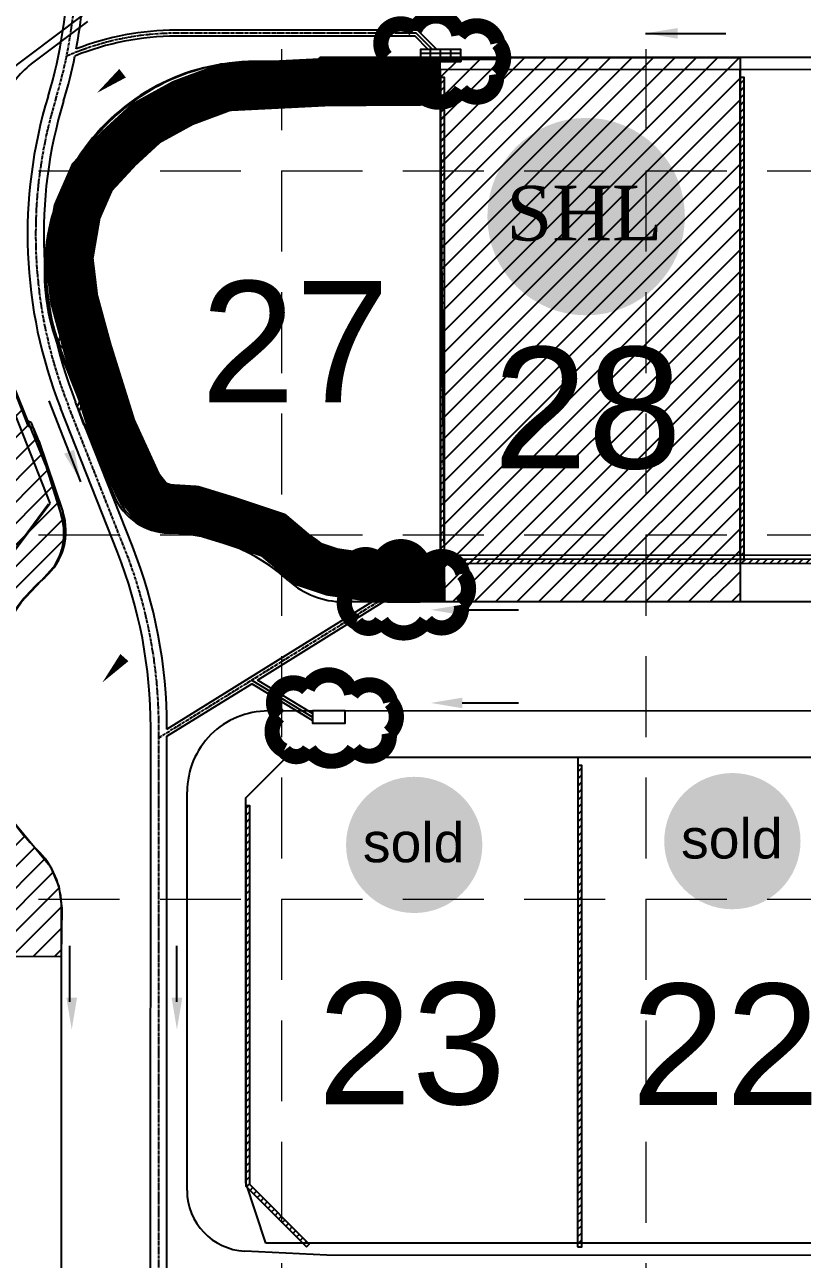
# Model space of a CAD drawing. Header units: inches. Extents: x 2468858 to 2474627, y 7110391 to 7114000.
# Drawn here: x 2471859.4 to 2472051.5, y 7112196.2 to 7112501.3 of the extents above; entities that cross this region are included whole.
import ezdxf
from ezdxf.enums import TextEntityAlignment as Align

# ---------------------------------------------------------------- set-up
doc = ezdxf.new("R2010")
doc.units = ezdxf.units.IN
doc.header["$MEASUREMENT"] = 0
for name, pattern in [('CENTER2', [1.125, 0.75, -0.125, 0.125, -0.125]), ('DASHED2', [0.625, 0.5, -0.125]), ('HIDDEN', [0.375, 0.25, -0.125])]:
    doc.linetypes.add(name, pattern=pattern)
for name, color, linetype in [('100-YR_FP', 150, 'DASHED2'), ('BASE', 7, 'Continuous'), ('EROSION BLANKET', 84, 'Continuous'), ('FLOW', 250, 'Continuous'), ('fut-apvmt', 157, 'Continuous'), ('fut-arow', 157, 'Continuous'), ('fut-inlets', 157, 'Continuous'), ('fut-lotno', 157, 'Continuous'), ('fut-lots', 157, 'Continuous'), ('fut-pvmt', 157, 'Continuous'), ('fut-srow', 157, 'Continuous'), ('fut-stm', 31, 'Continuous'), ('FUTURE', 250, 'Continuous'), ('GRID', 254, 'HIDDEN'), ('LEGEND', 7, 'Continuous'), ('PWall 2', 7, 'Continuous'), ('SODDED LOT', 2, 'Continuous')]:
    doc.layers.add(name, color=color, linetype=linetype)
doc.styles.add('DRHorton', font='dutcheb.ttf')
doc.styles.add('L60', font='simplex', dxfattribs={"width": 0.8, "height": 6})
doc.styles.add('ryland', font='ARIAL.TTF', dxfattribs={"height": 25})
doc.styles.get("Standard").update_dxf_attribs({"font": 'ARIAL.TTF'})
doc.dimstyles.new('Flow', dxfattribs={"dimscale": 100, "dimtxt": 0.18, "dimasz": 0.08, "dimexe": 0.18, "dimexo": 0.0625, "dimgap": 0.015, "dimtad": 1, "dimdec": 4, "dimzin": 0, "dimdsep": 46, "dimtxsty": 'L60', "dimcen": 0, "dimse1": 1, "dimse2": 1, "dimclrd": 7, "dimclrt": 7, "dimadec": 0, "dimazin": 0, "dimtfac": 1, "dimtdec": 4, "dimtofl": 0, "dimtmove": 0, "dimatfit": 3, "dimfxl": 0, "dimtolj": 1, "dimtzin": 0, "dimarcsym": 0})
pattern_1 = [(45, (0, 0), (-2.651650429449553, 2.651650429449553), [])]
pattern_2 = [(45, (0, 0), (-0.8838834764831843, 0.8838834764831844), [])]

# ---------------------------------------------------------------- blocks, each defined once
blk = doc.blocks.new('1DB')
at = {"layer": 'FLOW'}
for p, q in [((6.25, 13), (20.06979559176943, 12.99999999999773)), ((6.25, -13.5), (20.06979559176943, -13.50000000000227))]:
    blk.add_line(p, q, dxfattribs=at)
for points in [[(7.28125, 11.68229166666606), (7.28125, 14.31770833333394), (-0.625, 13)], [(7.28125, -14.31770833333394), (7.28125, -11.68229166666606), (-0.625, -13)]]:
    blk.add_solid(points, dxfattribs=at)
blk = doc.blocks.new('1D')
at = {"layer": 'FLOW'}
for p, q in [((7.374988476562976, 11.5), (21.23339298212704, 11.49999999999864)), ((7.374988476562976, -11.5), (21.23339298212704, -11.50000000000227))]:
    blk.add_line(p, q, dxfattribs=at)
for points in [[(7.374988476562976, 10.20000187255755), (7.374988476562976, 12.79999812744245), (-0.4250002880862667, 11.5)], [(7.374988476562976, -12.79999812744245), (7.374988476562976, -10.20000187255755), (-0.4250002880862667, -11.5)]]:
    blk.add_solid(points, dxfattribs=at)
blk = doc.blocks.new('Sold')
h = blk.add_hatch(color=7)
h.paths.add_polyline_path([(38.78496247210744, 18.77409050585028, 1), (0.5207856342430404, 18.77409050585028, 1)])
h.paths.add_polyline_path([(2.416219880599712, 10.89449421479345), (36.58703529336928, 10.89449421479345), (36.58703529336928, 27.85845966292506), (2.416219880599712, 27.85845966292506)], flags=24)
at = {"layer": 'BASE', "color": 7, "style": 'ryland'}
blk.add_text('sold', height=11.12714691139804, dxfattribs=at).set_placement((19.50162758698563, 13.90398517682713), align=Align.CENTER)

msp = doc.modelspace()

# ---------------------------------------------------------------- hatches: boundary and pattern name
h = msp.add_hatch(color=162)
h.paths.add_polyline_path([(2472022.529724302, 7112453.882895695, 1), (2471973.742898837, 7112453.882895695, 1)])
h.paths.add_polyline_path([(2471976.159577501, 7112443.836410425), (2472019.727367149, 7112443.836410425), (2472019.727367149, 7112465.46546637), (2471976.159577501, 7112465.46546637)], flags=24)
at = {"layer": 'fut-inlets'}
h = msp.add_hatch(dxfattribs=at)
h.set_pattern_fill('ANSI31', color=5, style=0)
h.set_pattern_definition([(45, (0, 0), (-0.08838834764831843, 0.08838834764831845), [])])
h.paths.add_polyline_path([(2471977.186618537, 7112493.185247748), (2471977.186491175, 7112492.685247765), (2471967.1864915, 7112492.687794993), (2471967.186364138, 7112492.187795009), (2471957.186364463, 7112492.190342235), (2471957.186491824, 7112492.69034222), (2471947.186492148, 7112492.692889446), (2471947.18661951, 7112493.19288943)])
at = {"layer": 'PWall 2'}
h = msp.add_hatch(dxfattribs=at)
h.set_pattern_fill('ANSI31', color=4, scale=10, style=0)
h.set_pattern_definition([(45, (-181.8838581307791, 170.0463354578242), (-0.8838834764831843, 0.8838834764831844), [])])
h.paths.add_polyline_path([(2471962.155049132, 7112369.250791869), (2471963.155049099, 7112369.250537147), (2471963.185361098, 7112488.250533286), (2471962.185361131, 7112488.250788008)])
h = msp.add_hatch(dxfattribs=at)
h.set_pattern_fill('ANSI31', color=4, scale=10, style=0)
h.set_pattern_definition([(45, (-107.88386053266, 170.0274859778583), (-0.8838834764831843, 0.8838834764831844), [])])
h.paths.add_polyline_path([(2472036.15504673, 7112369.231942389), (2472037.155046697, 7112369.231687667), (2472037.185358697, 7112488.231683806), (2472036.185358729, 7112488.231938528)])
h = msp.add_hatch(dxfattribs=at)
h.set_pattern_fill('ANSI31', color=4, scale=10, style=0)
h.set_pattern_definition(pattern_2)
edge = h.paths.add_edge_path()
edge.add_arc((2471899.071774439, 7112328.26685929), 54.99999999608911, 46.6436472302191, 88.43507583966664)
edge.add_line((2471900.573807022, 7112383.246345444), (2471883.829952362, 7112386.259108181))
edge.add_line((2471883.829952362, 7112386.259108181), (2471870.95295407, 7112418.925640551))
edge.add_arc((2471917.46931084, 7112437.262176549), 49.99999999543735, 161.4774177982829, 201.5141330460887, ccw=False)
edge.add_line((2471870.059384791, 7112453.146096454), (2471871.007583312, 7112452.828418056))
edge.add_arc((2471917.469310848, 7112437.262176549), 49.00000000300123, 161.4774178017646, 201.5141330427443)
edge.add_line((2471871.883281205, 7112419.292371271), (2471884.555800657, 7112387.144563421))
edge.add_line((2471884.555800657, 7112387.144563421), (2471900.676925338, 7112384.243850011))
edge.add_arc((2471899.071774435, 7112328.26685928), 56.00000000686333, 47.05174488470749, 88.35748267366421, ccw=False)
edge.add_line((2471937.226679081, 7112369.257141692), (2471936.831134301, 7112368.257242414))
h = msp.add_hatch(dxfattribs=at)
h.set_pattern_fill('ANSI31', color=4, scale=10, style=0)
h.set_pattern_definition(pattern_2)
h.paths.add_polyline_path([(2472633.822310874, 7112368.079702943), (2472633.427275538, 7112369.079803598), (2471937.226679081, 7112369.257141692), (2471936.831134301, 7112368.257242414)])
h = msp.add_hatch(dxfattribs=at)
h.set_pattern_fill('ANSI31', color=4, scale=10, style=0)
h.set_pattern_definition([(45, (-147.9999951990321, 0.03769895900040865), (-0.8838834764831843, 0.8838834764831844), [])])
h.paths.add_polyline_path([(2471996.038912063, 7112199.24215537), (2471997.038912031, 7112199.241900648), (2471997.06922403, 7112318.241896787), (2471996.069224063, 7112318.242151509)])
h = msp.add_hatch(dxfattribs=at)
h.set_pattern_fill('ANSI31', color=4, scale=10, style=0)
h.set_pattern_definition(pattern_2)
h.paths.add_polyline_path([(2471929.038914235, 7112199.25922179), (2471929.74620111, 7112199.966148432), (2471915.042841039, 7112214.677000971), (2471915.066679464, 7112308.262784371), (2471914.066679497, 7112308.263039093), (2471914.042735563, 7112214.263042144)])
at = {"layer": 'SODDED LOT'}
h = msp.add_hatch(dxfattribs=at)
h.set_pattern_fill('ANSI31', color=256, scale=30, style=0)
h.set_pattern_definition(pattern_1)
h.paths.add_polyline_path([(2473645.389732527, 7113690.662114829), (2473644.980261281, 7113704.579298063), (2473380.054956657, 7113706.216613738), (2473375.550821241, 7113692.299430504), (2473381.692825544, 7113694.755404015), (2473634.334105463, 7113693.936746178)])
h.paths.add_polyline_path([(2473661.809035309, 7113026.940515365), (2473687.470569496, 7113025.60790142), (2473728.462364588, 7113019.277967558), (2473771.120504986, 7113012.614889023), (2473800.781245369, 7113000.621337084), (2473816.111506274, 7112991.959328819), (2473817.619227148, 7112992.300124087), (2473826.575664139, 7112958.986996626), (2473778.330737143, 7112869.434752566), (2473754.227276703, 7112818.273463425), (2473704.86338264, 7112707.307095521), (2473675.949419809, 7112628.519839324), (2473649.367239338, 7112551.597371821), (2473609.353558484, 7112401.128993845), (2473621.993643042, 7112397.241045596), (2473660.238003101, 7112541.41898547), (2473686.990365984, 7112623.568564006), (2473721.047678514, 7112713.975947259), (2473756.535975297, 7112795.800357839), (2473776.214982778, 7112842.137003127), (2473803.694870643, 7112892.799998729), (2473821.263967139, 7112931.75420674), (2473838.193511305, 7112953.920266058), (2473843.824646424, 7112970.357589094), (2473841.572192376, 7112984.993566972), (2473834.364358742, 7112995.80167317), (2473821.750641833, 7113003.45741653), (2473803.505805903, 7113011.563496179), (2473780.756061879, 7113020.119912117), (2473754.177165291, 7113027.775655476), (2473717.912745276, 7113032.729363472), (2473683.74981727, 7113037.761860267), (2473675.215761692, 7113037.54026622), (2473668.455002985, 7113034.659614121), (2473663.024249125, 7113029.009084909)])
h.paths.add_polyline_path([(2473971.464658855, 7113199.839788438), (2473953.302563901, 7113211.943771617), (2473941.194500598, 7113192.085680273), (2473861.097211496, 7113065.572481684), (2473810.525347476, 7113087.499865325), (2473761.172093838, 7113101.509023178), (2473720.95832148, 7113106.990869088), (2473697.201214122, 7113110.438458554), (2473674.116111585, 7113113.73521317), (2473679.512626134, 7113105.343470139), (2473686.707984233, 7113099.948777562), (2473703.497142397, 7113097.551135438), (2473742.471973274, 7113092.15644286), (2473787.442933217, 7113083.165282688), (2473826.417764094, 7113069.978255408), (2473851.001878775, 7113058.589461925), (2473862.394522389, 7113053.194769348), (2473874.386780521, 7113053.494473512), (2473885.779424136, 7113058.289757762), (2473895.972838718, 7113069.678551245), (2473937.945742176, 7113137.711634419), (2473969.870961414, 7113198.612899031)])
h.paths.add_polyline_path([(2474189.416848989, 7113705.551672944), (2474212.712554675, 7113695.293942509), (2474173.054402458, 7113585.508445853), (2474125.455321901, 7113471.585122614), (2474078.43520281, 7113374.029138847), (2473995.236334419, 7113231.37643518), (2473980.717756049, 7113211.838787461), (2473961.731921558, 7113224.119598124), (2474019.247830035, 7113316.225651658), (2474060.011540129, 7113393.259801997), (2474123.11153083, 7113524.999362424), (2474155.499133685, 7113608.173918095)])
h.paths.add_polyline_path([(2472149.873040067, 7113580.614364911), (2472139.148570076, 7113587.251089433), (2472148.340979824, 7113599.503492412), (2472129.956160329, 7113617.371573845), (2472301.037052448, 7113620.945195421), (2472421.049006891, 7113670.46532596), (2472435.85899769, 7113657.702404355), (2472418.495562422, 7113656.681375915), (2472386.322136353, 7113644.428972937), (2472349.55251346, 7113630.645014077), (2472301.037052448, 7113613.797961084), (2472253.542959565, 7113608.182273815), (2472206.048850584, 7113607.671755188), (2472182.046466134, 7113606.650726748), (2472168.768551675, 7113602.566586546), (2472156.001313231, 7113590.314183568)])
h.paths.add_polyline_path([(2472770.944190936, 7113693.310005479), (2472783.830598921, 7113696.401701207), (2473029.187968581, 7113695.371135965), (2473046.198032273, 7113689.703022722), (2473045.682575309, 7113705.676788392), (2472771.459647899, 7113707.222640663)])
h.paths.add_polyline_path([(2472613.25566626, 7113048.108286493), (2472742.648741046, 7113047.886798215), (2472742.87030657, 7112984.098059427), (2472740.21153638, 7112975.017022381), (2472732.235258004, 7112966.821947263), (2472722.708037058, 7112964.607055664), (2472628.32199311, 7112964.828543942), (2472620.345698637, 7112967.707900377), (2472615.692870926, 7112974.131069267), (2472614.141928356, 7112982.326153199), (2472613.25566626, 7112995.17249098)])
h.paths.add_polyline_path([(2471336.502572813, 7111475.409809669), (2471335.525215156, 7111275.421962208), (2470491.65566758, 7111254.319009608), (2470479.591502068, 7111328.940815985), (2470466.019325927, 7111461.601797266), (2470553.434748502, 7111470.895737706), (2470638.396353825, 7111473.121047513)])
h.paths.add_polyline_path([(2473446.669957869, 7112356.475347456), (2473471.901222884, 7112308.470748853), (2473532.944617408, 7112257.211597308), (2473501.202056119, 7112186.425154553), (2473329.466624929, 7112103.434151486), (2473116.221671941, 7112035.902252859), (2473103.199095489, 7112106.688704428), (2473072.634820429, 7112126.647161367), (2472815.113577552, 7111934.940749092), (2472802.328841163, 7111780.662735707), (2472622.312020224, 7111675.221525958), (2472617.639440922, 7111803.674150622), (2472501.02186258, 7111721.103260465), (2472320.823848562, 7111594.383918859), (2472182.918964897, 7111519.021362038), (2472068.917578947, 7111484.097246471), (2471932.851412254, 7111463.87801703), (2471923.657763002, 7111337.048341138), (2471693.816274129, 7111327.857780699), (2471696.080720789, 7111477.568776118), (2471836.918788149, 7111477.568776118), (2471858.778358393, 7111468.515732496), (2471876.578292554, 7111467.891380405), (2471898.125588052, 7111477.880952163), (2471906.24486022, 7111490.367923471), (2471909.367655969, 7111504.103581333), (2471908.118540889, 7111517.839248009), (2471903.746613962, 7111528.765339089), (2471899.686993976, 7111538.754910847), (2471899.784287061, 7111997.707666175), (2471902.817580898, 7112006.804471558), (2471908.608402881, 7112013.144673789), (2471915.226505843, 7112016.452595808), (2471926.256650618, 7112016.452595808), (2472502.649622258, 7112016.183062139), (2472510.043268945, 7112014.973606925), (2472516.227046173, 7112010.270138641), (2472519.856654546, 7112006.238600693), (2472597.233053336, 7111900.261805157), (2472601.632957659, 7111894.002533538), (2472601.971406885, 7111890.788304878), (2472601.971406885, 7111885.882386665), (2472602.140639546, 7111880.638123489), (2472603.494452546, 7111873.533002687), (2472605.525163997, 7111864.059502408), (2472610.940432095, 7111855.262674425), (2472618.724860869, 7111847.650040586), (2472625.66315853, 7111842.744122374), (2472634.124501853, 7111839.529902527), (2472648.17031374, 7111837.161523051), (2472661.031561385, 7111839.360725639), (2472670.846717708, 7111843.928307705), (2472681.248111553, 7111852.179554768), (2472689.31751377, 7111863.682023061), (2472693.243782347, 7111876.126810323), (2472698.537852622, 7111882.815669956), (2472979.470702941, 7112088.657853922), (2473047.701133173, 7112135.28063855), (2473102.112741889, 7112161.182180669), (2473168.61581742, 7112185.356962128), (2473235.478462052, 7112199.354265083), (2473286.974207946, 7112219.373627111), (2473338.946776884, 7112250.355984651), (2473378.045397276, 7112286.581494795), (2473406.654136052, 7112322.330358708), (2473434.970834597, 7112369.644376445)])
h.paths.add_polyline_path([(2469394.724905486, 7112321.676320895), (2469408.624455795, 7112317.353478573), (2469404.609023354, 7112306.546368362), (2469398.27700456, 7112300.525261207), (2469390.555033954, 7112297.128740351), (2469383.91413698, 7112297.746287995), (2469371.404554579, 7112301.14280885), (2469261.633598829, 7112337.75058437), (2469252.632829416, 7112344.02173733), (2469246.905061208, 7112352.883145862), (2469243.904799371, 7112361.062910974), (2469244.313932571, 7112369.379003008), (2469247.041438941, 7112379.876369851), (2469254.132952285, 7112392.282348847), (2469258.633353089, 7112404.824654765), (2469259.860720493, 7112413.958725954), (2469268.320051632, 7112441.055400455), (2469285.096009874, 7112497.600902268), (2469297.506818222, 7112549.941326289), (2469306.039247956, 7112604.220294979), (2469344.047345504, 7112603.832582519), (2469331.636537156, 7112539.473248536), (2469306.039247956, 7112437.894047284), (2469285.483846126, 7112378.574895947), (2469297.11898197, 7112353.373947457)])
h.paths.add_polyline_path([(2469215.249860867, 7111699.106633643), (2469133.159785945, 7111698.798917507), (2469133.122198361, 7111837.419818805), (2469136.778737795, 7111854.071763973), (2469131.497062569, 7111869.09912977), (2469132.541562757, 7111935.145816794), (2469148.787656804, 7112051.428643761), (2469175.431265205, 7112146.923470601), (2469214.079204837, 7112259.785767239), (2469218.218491184, 7112266.725430682), (2469223.725257278, 7112271.91577831), (2469228.760029568, 7112275.218729204), (2469234.8961422, 7112277.106125937), (2469242.605637269, 7112277.420690591), (2469249.213759802, 7112276.005145244), (2469256.451228871, 7112274.117739696), (2469362.495975355, 7112239.200851651), (2469368.946761254, 7112235.111484717), (2469372.093493935, 7112231.493969169), (2469374.61088008, 7112225.045354115), (2469375.554899885, 7112217.023898166), (2469372.565503838, 7112206.800489645), (2469260.699317991, 7112244.705763931), (2469237.570864979, 7112231.808533822), (2469223.882593913, 7112159.458214063), (2469213.797885519, 7112077.451070585), (2469211.78526762, 7111997.375764284), (2469212.590317999, 7111919.312397252)])
edge = h.paths.add_edge_path()
edge.add_line((2469946.693352725, 7111538.54450183), (2469944.938068919, 7111523.504258705))
edge.add_line((2469944.938068919, 7111523.504258705), (2469929.501468153, 7111368.536078713))
edge.add_line((2469929.501468153, 7111368.536078713), (2469627.824585896, 7111363.407253159))
edge.add_line((2469627.824585896, 7111363.407253159), (2469640.137924086, 7111528.555502986))
edge.add_line((2469640.137924086, 7111528.555502986), (2469611.098240044, 7111528.957837955))
edge.add_line((2469611.098240044, 7111528.957837955), (2469563.639690367, 7111542.057650204))
edge.add_line((2469563.639690367, 7111542.057650204), (2469395.722320586, 7111608.84997947))
edge.add_line((2469395.722320586, 7111608.84997947), (2469312.312575388, 7111524.841385443))
edge.add_line((2469312.312575388, 7111524.841385443), (2469259.937199554, 7111580.219713042))
edge.add_line((2469259.937199554, 7111580.219713042), (2469329.015193574, 7111646.449177034))
edge.add_line((2469329.015193574, 7111646.449177034), (2469327.644462137, 7111656.688979689))
edge.add_line((2469327.644462137, 7111656.688979689), (2469327.34236099, 7111668.014065214))
edge.add_line((2469327.34236099, 7111668.014065214), (2469328.701824201, 7111676.31913087))
edge.add_line((2469328.701824201, 7111676.31913087), (2469331.571809244, 7111684.926192343))
edge.add_line((2469331.571809244, 7111684.926192343), (2469335.650214973, 7111692.023248289))
edge.add_line((2469335.650214973, 7111692.023248289), (2469336.858635659, 7111699.724304683))
edge.add_line((2469336.858635659, 7111699.724304683), (2469350.604390777, 7111699.875306998))
edge.add_line((2469350.604390777, 7111699.875306998), (2469349.093868944, 7111695.194270473))
edge.add_line((2469349.093868944, 7111695.194270473), (2469344.260202298, 7111688.248216842))
edge.add_line((2469344.260202298, 7111688.248216842), (2469339.879679325, 7111679.792157685))
edge.add_arc((2469382.622613292, 7111662.984783349), 45.92870819232868, 158.5342579015488, 290.6103541808063)
edge.add_arc((2469402.887360178, 7111601.899039513), 18.5547117138763, 61.36080111762749, 102.75749779923768, ccw=False)
edge.add_line((2469411.780492812, 7111618.183680091), (2469554.002781286, 7111560.868790985))
edge.add_line((2469554.002781286, 7111560.868790985), (2469580.433838745, 7111552.504944425))
edge.add_line((2469580.433838745, 7111552.504944425), (2469597.927792269, 7111547.752760883))
edge.add_line((2469597.927792269, 7111547.752760883), (2469618.844453434, 7111543.76092142))
edge.add_line((2469618.844453434, 7111543.76092142), (2469652.775771097, 7111539.882862535))
edge.add_line((2469652.775771097, 7111539.882862535), (2469702.998577661, 7111539.882862535))
edge.add_line((2469702.998577661, 7111539.882862535), (2469903.741159914, 7111540.586038681))
edge.add_line((2469903.741159914, 7111540.586038681), (2469929.647166319, 7111539.769460959))
edge.add_line((2469929.647166319, 7111539.769460959), (2469946.693352725, 7111538.54450183))
at = {"layer": 'SODDED LOT', "linetype": 'Continuous', "ltscale": 300}
h = msp.add_hatch(dxfattribs=at)
h.set_pattern_fill('ANSI31', color=256, scale=30, style=0)
h.set_pattern_definition(pattern_1)
h.paths.add_polyline_path([(2473499.250884448, 7113199.920769706), (2473457.182810623, 7113199.920769706), (2473369.804848279, 7113199.895742773), (2473369.80642898, 7113163.472679074), (2473369.638394347, 7113150.651434059), (2473369.190281332, 7113137.494265215), (2473383.305531386, 7113137.214328689), (2473498.586990355, 7113130.68038028), (2473498.819508258, 7113138.969907672), (2473499.245785915, 7113153.186059828), (2473499.298351946, 7113199.868729575)])
h.paths.add_polyline_path([(2472496.752873851, 7112937.5881522), (2472496.342294716, 7112808.985320765), (2472417.216827295, 7112809.159385161), (2472416.220738202, 7112808.080767415), (2472368.18536607, 7112808.10205848), (2472368.129514662, 7112937.636625509)])
h.paths.add_polyline_path([(2473204.750021788, 7112780.682216627), (2473205.328728537, 7112780.103765662), (2473207.478217388, 7112775.80668928), (2473208.056924137, 7112771.261710172), (2473206.899510639, 7112766.303554218), (2473199.012203961, 7112743.845257646), (2473182.985871841, 7112698.170570697), (2473174.992704738, 7112675.135200867), (2473173.617061628, 7112671.560144345), (2473171.085895661, 7112666.005044037), (2473167.729340729, 7112662.099971764), (2473163.712487022, 7112659.734930732), (2473158.925274413, 7112657.479894949), (2473154.908420706, 7112656.874878753), (2473147.204847182, 7112658.029904296), (2473130.036908567, 7112661.60496927), (2473111.968745679, 7112664.297101595), (2473092.755489457, 7112665.919144431), (2473081.142704811, 7112666.294793555), (2473081.142704811, 7112680.419281712), (2473081.207978433, 7112794.916642416), (2473152.46662629, 7112795.049485483), (2473194.525215914, 7112785.045887812), (2473200.839865346, 7112783.274934296), (2473204.746767405, 7112780.822852612)])
h.paths.add_polyline_path([(2472761.261638986, 7112788.675131323), (2472761.267016466, 7112666.570554698), (2472633.089011817, 7112666.557732726), (2472633.189572245, 7112788.465795938), (2472761.260523198, 7112788.695129204)])
edge = h.paths.add_edge_path()
edge.add_line((2472938.466409251, 7112551.460824391), (2472913.506672344, 7112547.829062128))
edge.add_line((2472913.506672344, 7112547.829062128), (2472806.366268931, 7112532.294038731))
edge.add_line((2472806.366268931, 7112532.294038731), (2472804.621470331, 7112545.521715743))
edge.add_line((2472804.621470331, 7112545.521715743), (2472803.872543864, 7112551.131518625))
edge.add_line((2472803.872543864, 7112551.131518625), (2472802.050104988, 7112577.566249307))
edge.add_line((2472802.050104988, 7112577.566249307), (2472801.032939892, 7112578.540609293))
edge.add_line((2472801.032939892, 7112578.540609293), (2472800.547819895, 7112598.669854256))
edge.add_line((2472800.547819895, 7112598.669854256), (2472801.025206859, 7112617.280037863))
edge.add_line((2472801.025206859, 7112617.280037863), (2472801.598086713, 7112625.010419092))
edge.add_arc((2472817.342486338, 7112623.843639719), 15.78757402729651, 87.19165958542669, 175.7616958682836, ccw=False)
edge.add_line((2472818.116001104, 7112639.61225312), (2472859.17210135, 7112639.325943643))
edge.add_line((2472859.17210135, 7112639.325943643), (2472915.187065159, 7112639.45430705))
edge.add_arc((2472915.232669104, 7112619.553749297), 19.90061000543274, 0.49829362806252675, 90.13129828110442, ccw=False)
edge.add_line((2472935.132526519, 7112619.726820023), (2472935.128326815, 7112607.80241151))
edge.add_line((2472935.128326815, 7112607.80241151), (2472935.199210372, 7112599.582707657))
edge.add_line((2472935.199210372, 7112599.582707657), (2472935.233381392, 7112592.458416054))
edge.add_line((2472935.233381392, 7112592.458416054), (2472935.35604063, 7112589.791691012))
edge.add_line((2472935.35604063, 7112589.791691012), (2472935.708877714, 7112578.971155388))
edge.add_line((2472935.708877714, 7112578.971155388), (2472935.920412597, 7112574.701202083))
edge.add_line((2472935.920412597, 7112574.701202083), (2472937.065707393, 7112562.271994988))
edge.add_line((2472937.065707393, 7112562.271994988), (2472938.483719468, 7112551.418817008))
edge.add_line((2472938.483719468, 7112551.418817008), (2472938.466409251, 7112551.460824391))
edge = h.paths.add_edge_path()
edge.add_line((2471965.290372266, 7112666.771801337), (2471945.841793173, 7112666.771801337))
edge.add_line((2471945.841793173, 7112666.771801337), (2471905.019357613, 7112666.694362374))
edge.add_line((2471905.019357613, 7112666.694362374), (2471897.751050041, 7112666.758649729))
edge.add_arc((2471897.931389513, 7112687.147772066), 20.38991986258097, 177.7513421682232, 269.4932385508123, ccw=False)
edge.add_line((2471877.557170793, 7112687.947799292), (2471877.663945544, 7112711.496715721))
edge.add_line((2471877.663945544, 7112711.496715721), (2471877.727421505, 7112779.916811677))
edge.add_arc((2471893.317249539, 7112779.765574075), 15.5905615974897, 97.98937836270551, 179.4441885804615, ccw=False)
edge.add_line((2471891.150324863, 7112795.204811375), (2471965.406631217, 7112795.30773369))
edge.add_line((2471965.406631217, 7112795.30773369), (2471965.148512169, 7112781.891699628))
edge.add_line((2471965.148512169, 7112781.891699628), (2471965.336878946, 7112666.734324328))
edge.add_line((2471965.336878946, 7112666.734324328), (2471965.290372266, 7112666.771801337))
h.paths.add_polyline_path([(2471738.973153136, 7112489.180897773), (2471738.907910509, 7112362.111335826), (2471849.679306307, 7112338.95049324), (2471850.881010405, 7112344.249737312), (2471852.259427489, 7112347.676584686), (2471854.344727514, 7112352.375249961), (2471858.621342957, 7112358.663687613), (2471863.528161883, 7112363.849038429), (2471867.323919021, 7112368.057400626), (2471869.112713777, 7112372.113124729), (2471869.602529385, 7112376.403938038), (2471868.901054919, 7112381.049075596), (2471865.349903391, 7112390.821387546), (2471846.062571218, 7112438.24578766), (2471845.043763434, 7112441.106836997), (2471843.830916949, 7112445.422668788), (2471843.73388985, 7112450.708347096), (2471844.672670811, 7112455.185252268), (2471852.535523128, 7112477.256751278), (2471854.390381855, 7112482.342095784), (2471857.040177824, 7112487.586366815), (2471854.766573011, 7112488.989278179), (2471738.9944306, 7112489.187270725)])
h.paths.add_polyline_path([(2472036.20761987, 7112493.126650435), (2472036.177942998, 7112488.528566218), (2472036.170024, 7112358.635685508), (2471963.208280133, 7112358.716251781), (2471962.064968961, 7112493.205069852), (2472036.254374503, 7112493.204182372)])
h.paths.add_polyline_path([(2472258.222467441, 7112493.119559048), (2472258.222467441, 7112487.976705843), (2472259.242871422, 7112358.603854561), (2472333.101972606, 7112358.583949654), (2472332.220096853, 7112493.109898195), (2472258.222405453, 7112493.119068821)])
h.paths.add_polyline_path([(2472440.06873145, 7112320.105355661), (2472440.007951977, 7112331.649449443), (2472366.161248442, 7112331.563871021), (2472366.004418185, 7112197.033578056), (2472440.078882025, 7112197.064775088), (2472440.043254282, 7112203.012192238), (2472440.113053045, 7112320.02093519)])
h.paths.add_polyline_path([(2472303.287812336, 7113176.063170855), (2472269.95566425, 7113176.063170855), (2472173.809464796, 7113176.043333566), (2472173.842427044, 7113112.039582842), (2472193.898769876, 7113112.039582842), (2472303.222740177, 7113112.102247377), (2472303.272873169, 7113175.98742233)])
h.paths.add_polyline_path([(2472005.287852777, 7113112.169247885), (2471995.422981642, 7113112.169247885), (2471872.78353361, 7113112.166931986), (2471872.841136185, 7113048.017009092), (2471896.4889384, 7113048.196533603), (2472005.209918058, 7113048.148043389), (2472005.347315, 7113112.227770847)])
edge = h.paths.add_edge_path()
edge.add_line((2472807.607475037, 7112126.621030497), (2472816.958866554, 7112133.329068659))
edge.add_line((2472816.958866554, 7112133.329068659), (2472856.163315963, 7112079.662134737))
edge.add_line((2472856.163315963, 7112079.662134737), (2472864.149757341, 7112068.758716941))
edge.add_arc((2472848.686809846, 7112055.909191599), 20.10505027937197, -53.27134564890298, 39.72617804194982, ccw=False)
edge.add_line((2472860.710153659, 7112039.795462972), (2472849.328910602, 7112031.379626055))
edge.add_line((2472849.328910602, 7112031.379626055), (2472763.808921896, 7111968.934907094))
edge.add_line((2472763.808921896, 7111968.934907094), (2472748.845223249, 7111988.432486106))
edge.add_line((2472748.845223249, 7111988.432486106), (2472705.952612796, 7112047.15078673))
edge.add_line((2472705.952612796, 7112047.15078673), (2472698.750772119, 7112048.295441437))
edge.add_line((2472698.750772119, 7112048.295441437), (2472694.755412836, 7112049.389230864))
edge.add_line((2472694.755412836, 7112049.389230864), (2472696.765815564, 7112052.543402144))
edge.add_line((2472696.765815564, 7112052.543402144), (2472698.114571274, 7112057.325532793))
edge.add_line((2472698.114571274, 7112057.325532793), (2472698.459923279, 7112059.120363746))
edge.add_line((2472698.459923279, 7112059.120363746), (2472698.535285486, 7112063.112949991))
edge.add_line((2472698.535285486, 7112063.112949991), (2472698.535285486, 7112064.594475173))
edge.add_line((2472698.535285486, 7112064.594475173), (2472697.765453484, 7112067.830125562))
edge.add_line((2472697.765453484, 7112067.830125562), (2472701.836996319, 7112067.967820186))
edge.add_line((2472701.836996319, 7112067.967820186), (2472722.980256518, 7112064.725593993))
edge.add_line((2472722.980256518, 7112064.725593993), (2472807.654245168, 7112126.587618991))
edge.add_line((2472807.654245168, 7112126.587618991), (2472807.607475037, 7112126.621030497))
h = msp.add_hatch(dxfattribs=at)
h.set_pattern_fill('ANSI31', color=256, scale=30, style=0)
h.set_pattern_definition(pattern_1)
h.paths.add_polyline_path([(2471849.568898053, 7112338.949276591), (2471848.587246981, 7112331.4189835), (2471849.284726514, 7112321.877553879), (2471851.975667112, 7112312.853674944), (2471856.422205644, 7112304.605026167), (2471865.741569738, 7112293.383170459), (2471867.869933518, 7112288.347341372), (2471868.27202604, 7112285.219104494), (2471868.589883627, 7112283.003030842), (2471868.470892616, 7112270.989215413), (2471738.914212972, 7112270.877547605), (2471738.933830142, 7112360.86494113), (2471849.595450585, 7112338.964990715)])

# ---------------------------------------------------------------- linework, layer by layer
at = {"layer": '100-YR_FP'}
msp.add_spline([(2471066.293918265, 7111427.945977896), (2471094.248971129, 7111429.27318628), (2471123.565412043, 7111433.414471773), (2471151.388005197, 7111439.941236279), (2471180.104016904, 7111446.118279297), (2471208.058098215, 7111450.267601039), (2471235.459121235, 7111452.906256704), (2471261.876914017, 7111454.349933939), (2471292.834783148, 7111454.265834826), (2471306.753101911, 7111453.060892524), (2471319.89973619, 7111450.021155527), (2471329.897491472, 7111441.984713472), (2471331.862823904, 7111426.140451814), (2471330.106006502, 7111411.742244132), (2471326.52191125, 7111383.467898255), (2471325.793184337, 7111368.69689481), (2471327.52099831, 7111350.311785135), (2471332.196214064, 7111338.661070155), (2471341.30987156, 7111330.376633673), (2471358.466492512, 7111325.604662533), (2471370.295068326, 7111325.056209042), (2471385.177891274, 7111325.675293662), (2471414.824410529, 7111327.708433239), (2471430.988601897, 7111328.030936352), (2471458.65219169, 7111327.542471059), (2471486.598367151, 7111326.646575428), (2471528.520939291, 7111325.348786656), (2471556.82883583, 7111324.639923117), (2471585.872225089, 7111324.133834256), (2471624.640225187, 7111324.019827204), (2471653.038547329, 7111324.723572272), (2471680.904746826, 7111327.361200325), (2471692.655922919, 7111330.615795504), (2471698.981042359, 7111335.750091809), (2471700.038908092, 7111340.571849002), (2471698.866183224, 7111369.909075577), (2471698.863637884, 7111384.906014746), (2471699.170496556, 7111399.272325946), (2471700.391532185, 7111413.55897223), (2471702.662427236, 7111425.400364905), (2471707.902134645, 7111438.869134034), (2471715.789735586, 7111448.541765368), (2471724.80228223, 7111454.163896731), (2471732.389115946, 7111456.95945362), (2471758.741001788, 7111456.931333633), (2471787.519639025, 7111456.931333633), (2471816.956104358, 7111456.931333633), (2471831.78430602, 7111456.931333633), (2471846.547773257, 7111452.612248791), (2471861.361210955, 7111448.29315831), (2471872.775815796, 7111447.429341341), (2471887.469497253, 7111449.156975278), (2471905.578707774, 7111456.931333633), (2471920.162772861, 7111457.795156241), (2471934.776622138, 7111456.931333633), (2471948.713125388, 7111459.522790179), (2471977.655287719, 7111461.250424115), (2471992.242009115, 7111462.978063691), (2472006.084907051, 7111466.433331565), (2472049.61528573, 7111472.480055984), (2472078.506459729, 7111478.526780402), (2472119.792236136, 7111488.892595303), (2472173.47776651, 7111508.04335698), (2472219.339193478, 7111526.183530236), (2472271.199279305, 7111550.37043355), (2472310.958672504, 7111575.421148193), (2472351.582392189, 7111600.471868476), (2472387.884451331, 7111623.794949182), (2472425.050836958, 7111649.709486433), (2472449.252212843, 7111670.441116234), (2472478.976504996, 7111692.433813122), (2472517.871562338, 7111717.484533405), (2472553.309276252, 7111743.399065016), (2472591.340007108, 7111771.041236204), (2472625.049058679, 7111797.819590423), (2472636.285406078, 7111804.73013745), (2472640.842884174, 7111809.62122718), (2472643.60924703, 7111812.939332942), (2472644.928755278, 7111814.232129742), (2472648.588709011, 7111813.966363264), (2472653.252011448, 7111813.808359032), (2472660.207441847, 7111813.571349869), (2472663.764190303, 7111813.887358333), (2472683.82381262, 7111823.734127674), (2472694.195824163, 7111834.099942575), (2472702.839173363, 7111844.465757475), (2472708.288521882, 7111854.831572376), (2472722.09992999, 7111864.987879044), (2472735.057709675, 7111871.013243969), (2472761.403802001, 7111885.055014515), (2472785.982777763, 7111900.493927335), (2472797.566473764, 7111909.087628992), (2472819.23997282, 7111928.450725591), (2472829.561393169, 7111938.921169433), (2472839.76469327, 7111949.674886696), (2472849.877622413, 7111960.475738443), (2472869.490675757, 7111977.869096866), (2472883.775291195, 7111988.234911766), (2472895.011638595, 7111996.87309273), (2472911.434001137, 7112008.966541567), (2472920.077350337, 7112017.604722531), (2472932.178033594, 7112028.34881798), (2472940.821373422, 7112036.156101039), (2472950.329058479, 7112040.063986268), (2472973.666089136, 7112055.612708619), (2472985.766781764, 7112063.387066974), (2472997.003129164, 7112072.025247938), (2473008.239476563, 7112079.799606293), (2473018.611497478, 7112083.254879807), (2473025.526174963, 7112082.391062838), (2473031.576516591, 7112083.254879807), (2473039.686464278, 7112085.234079062), (2473044.868762539, 7112083.845638754), (2473052.066913168, 7112083.225824705), (2473056.494851835, 7112083.667338702), (2473069.867052248, 7112089.649187151), (2473082.851699186, 7112096.760872824), (2473095.65519854, 7112104.206073124), (2473103.287236589, 7112108.156334947), (2473106.824793313, 7112109.439820096), (2473116.008312641, 7112110.077413583), (2473122.375498475, 7112108.278037606), (2473131.057947512, 7112102.742159943), (2473141.904597276, 7112092.6515592), (2473150.950526501, 7112085.696236241), (2473158.161469961, 7112082.872029069), (2473163.899311155, 7112081.937708901), (2473166.855187703, 7112081.792811029), (2473174.063741949, 7112083.477324078), (2473175.778515243, 7112084.67028183), (2473180.547524806, 7112089.168259224), (2473182.050383468, 7112090.22984883), (2473195.746109591, 7112095.873066197), (2473205.153022514, 7112100.075010113), (2473211.691802636, 7112104.201295644), (2473221.661169196, 7112111.848462971), (2473225.208416798, 7112113.901943458), (2473233.477867035, 7112116.569767907), (2473247.483557253, 7112117.503044516), (2473262.463883657, 7112117.267689973), (2473266.82870132, 7112117.233187957), (2473286.200587991, 7112119.065108474), (2473294.693140431, 7112122.286463167), (2473305.467198392, 7112132.842260344), (2473308.126662418, 7112138.303676642), (2473311.202003666, 7112148.261248296), (2473313.696672178, 7112162.585206348), (2473315.246945659, 7112177.367757348), (2473316.419029549, 7112192.235328767), (2473317.541075358, 7112206.734147544), (2473319.353769885, 7112210.524724714), (2473328.048902779, 7112218.249255977), (2473335.77792303, 7112224.042662884), (2473344.473055925, 7112230.801629148), (2473354.134319786, 7112236.595036055), (2473372.490725704, 7112253.009674858), (2473387.948747883, 7112267.493183665), (2473400.508386322, 7112280.045551198), (2473410.169650184, 7112291.748189271), (2473420.797045012, 7112306.231698078), (2473432.390561646, 7112322.646336881), (2473443.98407828, 7112340.99211132), (2473448.81470563, 7112349.682213221), (2473457.509847686, 7112367.062422661), (2473462.340475036, 7112374.786959563), (2473468.137233353, 7112381.545931468), (2473481.66300276, 7112385.408197099), (2473499.05327771, 7112382.511496466), (2473513.545178084, 7112380.580360831), (2473524.172572912, 7112377.683660197), (2473533.833836773, 7112374.786959563), (2473544.46122244, 7112373.821394566), (2473592.732957236, 7112352.748789812), (2473604.072078438, 7112348.971273227), (2473618.245975359, 7112346.138132968), (2473644.70392483, 7112343.304992709), (2473661.712597471, 7112344.249374676), (2473673.996650021, 7112350.860031519), (2473682.500986341, 7112356.526306397), (2473694.785029729, 7112361.248204948), (2473706.124150931, 7112363.136963241), (2473715.573418599, 7112363.136963241), (2473728.802384173, 7112365.970103499), (2473735.416876121, 7112373.525136669), (2473750.535695229, 7112391.468348908), (2473758.095109364, 7112401.856527977), (2473765.654523498, 7112420.744116542), (2473774.253809194, 7112428.843101317), (2473798.020396446, 7112438.344238112), (2473810.695918198, 7112444.678325548), (2473823.371430788, 7112449.428891125), (2473837.631381307, 7112452.595934844), (2473866.151291507, 7112457.346500421), (2473881.995689115, 7112462.097065998)], degree=3, dxfattribs=at)
at = {"layer": 'EROSION BLANKET', "ltscale": 300, "const_width": 12}
msp.add_lwpolyline([(2471961.981625767, 7112487.287286079), (2471933.941965381, 7112487.115443206), (2471909.036779445, 7112485.870608393), (2471898.541017989, 7112481.958254037), (2471889.4684104, 7112476.978897154), (2471882.708439643, 7112470.754705457), (2471876.126354693, 7112463.641334703), (2471872.390577476, 7112455.10529685), (2471870.433739224, 7112443.723915985), (2471871.678993801, 7112433.409537647), (2471875.058985921, 7112420.961145438), (2471881.107386486, 7112401.577223576), (2471887.694622075, 7112387.185236247), (2471890.914809559, 7112383.126374743), (2471894.415019207, 7112381.86672351), (2471901.275413937, 7112381.446839766), (2471909.955925775, 7112378.787587804), (2471920.876561001, 7112375.148601229), (2471929.137039591, 7112368.150562328), (2471935.437403475, 7112366.051143606), (2471944.117915313, 7112364.791501188), (2471963.164057918, 7112364.783049987)], dxfattribs=at)
at = {"layer": 'FLOW'}
for points in [[(2471877.274348223, 7112484.440380486, 0, 2.664, 0), (2471883.617438304, 7112489.314244515, 0, 0, -0.0941174579946392), (2471896.211049686, 7112495.671415914, 0, 0, -4.435181949827071)], [(2471878.615762189, 7112338.731664984, 0, 2.664, 0), (2471884.076009308, 7112344.894185659, 0, 0, -0.1425630481107369), (2471900.207908832, 7112355.065004854, 0, 0, -0.4760718706278048)]]:
    msp.add_lwpolyline(points, format="xyseb", dxfattribs=at)
at = {"layer": 'fut-apvmt'}
for p, q in [((2471874.925660165, 7112502.134540109), (2471861.072634035, 7112491.611806017)), ((2471931.324182707, 7112492.19692992), (2471932.324437398, 7112493.196675165)), ((2472743.948416879, 7112492.989936111), (2471932.324437398, 7112493.196675165)), ((2471931.324182707, 7112492.19692992), (2471916.32418319, 7112492.20075076)), ((2471860.410307463, 7112402.041617907), (2471844.984938117, 7112441.172890245)), ((2471873.434887361, 7112407.175847987), (2471867.933926565, 7112421.13075501)), ((2471873.434887361, 7112407.175847987), (2471872.871290946, 7112405.878790132)), ((2471874.193707961, 7112402.524065898), (2471872.871290946, 7112405.878790132)), ((2471861.707365321, 7112401.478021491), (2471860.410307463, 7112402.041617907)), ((2471862.910385766, 7112398.426183986), (2471861.707365321, 7112401.478021491)), ((2471874.193707961, 7112402.524065898), (2471882.346419808, 7112384.494845098)), ((2471862.910385766, 7112398.426183986), (2471868.838361896, 7112380.881244712)), ((2471934.038388907, 7112197.196228981), (2471913.789583205, 7112198.213840054)), ((2472554.842784968, 7112197.038096008), (2471934.038388907, 7112197.196228981))]:
    msp.add_line(p, q, dxfattribs=at)
for centre, radius, start, end in [((2471873.170242983, 7112475.685480083), 20, 127.2202394520244, 160.5852102408577), ((2471916.31093761, 7112440.200752447), 52, 89.98540545972877, 201.5141330338406)]:
    msp.add_arc(centre, radius, start, end, dxfattribs=at)
at = {"layer": 'fut-arow'}
for p, q in [((2471879.617609434, 7112508.210101278), (2471854.612770514, 7112489.216469961)), ((2472759.947652195, 7112489.985860646), (2471916.323673745, 7112490.200750825)), ((2471865.744491701, 7112383.056199005), (2471840.113456483, 7112448.077333797)), ((2471882.737230291, 7112389.031139376), (2471869.794580835, 7112421.86421645)), ((2472605.360986804, 7112200.025227971), (2471919.039153562, 7112200.200049723))]:
    msp.add_line(p, q, dxfattribs=at)
msp.add_arc((2471916.31093761, 7112440.200752447), 50, 89.98540545972877, 201.5141330338406, dxfattribs=at)
at = {"layer": 'fut-inlets', "color": 5}
for p, q in [((2471967.186873584, 7112494.187794943), (2471957.186873908, 7112494.19034217)), ((2471959.686619104, 7112493.189705396), (2471959.687128549, 7112495.189705331)), ((2471962.186619023, 7112493.189068589), (2471962.187128468, 7112495.189068524)), ((2471964.686618942, 7112493.188431783), (2471964.687128387, 7112495.188431717))]:
    msp.add_line(p, q, dxfattribs=at)
for points in [[(2471977.186618537, 7112493.185247748), (2471977.186491175, 7112492.685247765), (2471967.1864915, 7112492.687794993), (2471967.186364138, 7112492.187795009), (2471957.186364463, 7112492.190342235), (2471957.186491824, 7112492.69034222), (2471947.186492148, 7112492.692889446), (2471947.18661951, 7112493.19288943)], [(2471967.186364138, 7112492.187795009), (2471967.187128306, 7112495.187794911), (2471957.18712863, 7112495.190342138), (2471957.186364463, 7112492.190342235)], [(2471957.103011449, 7112361.690359233), (2471949.103011709, 7112361.692397014), (2471949.102247541, 7112358.692397112), (2471957.102247281, 7112358.690359331)], [(2471938.572648964, 7112331.695078365), (2471930.572649224, 7112331.697116146), (2471930.571885056, 7112328.697116244), (2471938.571884796, 7112328.695078462)]]:
    msp.add_lwpolyline(points, close=True, dxfattribs=at)
at = {"layer": 'fut-lots', "color": 7}
for p, q in [((2471962.155288132, 7112370.189072578), (2471962.185854855, 7112490.189068683)), ((2472036.155285732, 7112370.170223099), (2472036.185852455, 7112490.170219204)), ((2471996.069717788, 7112320.180432184), (2471996.039151065, 7112200.180436076))]:
    msp.add_line(p, q, dxfattribs=at)
at = {"layer": 'fut-pvmt'}
for p, q in [((2472627.367860448, 7112358.519627463), (2471938.102247898, 7112358.695199062)), ((2472661.992929287, 7112331.510806796), (2471919.572649581, 7112331.699918096)), ((2471899.542463995, 7112213.198754688), (2471899.567555776, 7112311.705013199)), ((2471868.505404444, 7112067.712917513), (2471868.560267414, 7112283.096034571))]:
    msp.add_line(p, q, dxfattribs=at)
for centre, radius, start, end in [((2471896.013996219, 7112390.67524598), 15, 204.3322142849432, 268.1607946745349), ((2471854.627588182, 7112376.079795925), 15, 310.6909150360653, 18.6687660865726), ((2471894.072268324, 7112330.206413572), 45.5, 47.75585153767265, 88.1607946745349), ((2471894.072268324, 7112330.206413572), 45.5, 130.6909150360653, 225.9855553908924), ((2471938.107342352, 7112378.695198412), 20, 227.7558515376727, 269.9854054597287), ((2471919.567555127, 7112311.699918745), 20, 89.98540545972877, 179.9854054864092), ((2471848.560268062, 7112283.101129025), 20, 359.9854054864092, 45.98555539089241), ((2471914.542463508, 7112213.194933848), 15, 179.9854054864092, 267.1230002293403)]:
    msp.add_arc(centre, radius, start, end, dxfattribs=at)
at = {"layer": 'fut-srow', "color": 7}
for p, q in [((2471882.737230291, 7112389.031139376), (2471899.560709076, 7112384.931883126)), ((2471855.541304344, 7112369.453895208), (2471865.744491701, 7112383.056199005)), ((2472633.644338784, 7112370.018029075), (2471931.831628183, 7112370.196796704)), ((2471914.067173221, 7112310.201319767), (2471924.069720123, 7112320.198772217)), ((2472666.30467975, 7112320.009708123), (2471924.069720123, 7112320.198772217)), ((2471914.042974565, 7112215.20132285), (2471914.067173221, 7112310.201319767)), ((2471919.039153562, 7112200.200049723), (2471914.042974565, 7112215.20132285))]:
    msp.add_line(p, q, dxfattribs=at)
msp.add_arc((2471894.072268324, 7112330.206413572), 55, 46.64364724714494, 84.27293181096805, dxfattribs=at)
at = {"layer": 'fut-stm', "color": 5}
for p, q in [((2471955.877296349, 7112498.440675887), (2471896.831006682, 7112498.455716317)), ((2471956.498998757, 7112499.940517574), (2471896.831388766, 7112499.955716268)), ((2471959.126468395, 7112495.189848144), (2471955.877296349, 7112498.440675887)), ((2471960.187128534, 7112495.189577969), (2471956.188147554, 7112499.19059673)), ((2471961.247788671, 7112495.189307795), (2471956.498998757, 7112499.940517574)), ((2471886.071524021, 7112372.392271662), (2471872.010550417, 7112408.062327601)), ((2471882.350215478, 7112370.925348783), (2471868.289241875, 7112406.595404722)), ((2471894.571503009, 7112327.201857113), (2471949.10285456, 7112361.075456065)), ((2471916.940561363, 7112339.331153925), (2471949.10240469, 7112359.309338061)), ((2471894.571053138, 7112325.435739108), (2471915.511176957, 7112338.443253795)), ((2471930.57226714, 7112330.197116194), (2471915.506240559, 7112339.323106699)), ((2471930.572043817, 7112329.320388703), (2471915.511176956, 7112338.443253793)), ((2471930.572490462, 7112331.073843686), (2471916.940561363, 7112339.331153926)), ((2471890.535045668, 7112184.076762303), (2471890.571609661, 7112327.621066551)), ((2471894.571503009, 7112327.201857114), (2471894.571609532, 7112327.62004766)), ((2471894.535045539, 7112184.075743413), (2471894.571053139, 7112325.435739108))]:
    msp.add_line(p, q, dxfattribs=at)
at = {"layer": 'fut-stm', "color": 5, "linetype": 'CENTER2'}
for p, q in [((2471956.188147554, 7112499.19059673), (2471896.831197724, 7112499.205716292)), ((2471884.21086975, 7112371.658810223), (2471870.149896146, 7112407.328866161)), ((2471892.570961503, 7112325.076248286), (2471949.102629625, 7112360.192397064)), ((2471892.523907226, 7112093.998064758), (2471892.571609597, 7112327.620557105))]:
    msp.add_line(p, q, dxfattribs=at)
at = {"layer": 'fut-stm', "color": 5}
for centre, radius, start, end in [((2471757.119723849, 7112516.526557583), 113, 343.0577774760615, 359.9854054864092), ((2471757.119723849, 7112516.526557583), 117, 349.5567452030932, 359.9854054864092), ((2471896.814571708, 7112432.205718355), 66.25, 89.98502883881397, 112.141254190027), ((2471896.814571708, 7112432.205718355), 67.75, 89.98502883881397, 111.3205994404774), ((2471757.119723849, 7112516.526557583), 117, 343.0577774760615, 348.6847278402406), ((2471977.13751673, 7112449.502898954), 117, 163.0577774760614, 201.5141330338406), ((2471977.13751673, 7112449.502898954), 113, 163.0577774760614, 201.5141330338406), ((2471772.57161349, 7112327.651123828), 118, 359.9854054864092, 21.5141330338406), ((2471772.57161349, 7112327.651123828), 122, 359.9854054864092, 21.5141330338406)]:
    msp.add_arc(centre, radius, start, end, dxfattribs=at)
at = {"layer": 'fut-stm', "color": 5, "linetype": 'CENTER2'}
for centre, radius, start, end in [((2471757.119723849, 7112516.526557583), 115, 343.0577774760615, 359.9854054864092), ((2471896.814571708, 7112432.205718355), 67, 89.98502883881397, 113.7841550545092), ((2471977.13751673, 7112449.502898954), 115, 163.0577774760614, 201.5141330338406), ((2471772.57161349, 7112327.651123828), 120, 359.9854054864092, 21.5141330338406)]:
    msp.add_arc(centre, radius, start, end, dxfattribs=at)
at = {"layer": 'FUTURE', "color": 7}
for p, q in [((2471931.740761045, 7112492.196799659), (2471932.741015736, 7112493.196544903)), ((2472741.93156645, 7112492.990425701), (2471932.741015736, 7112493.196544903)), ((2472757.930801763, 7112489.986350234), (2471916.740252086, 7112490.200620565)), ((2471931.740761045, 7112492.196799659), (2471916.740761531, 7112492.200620499)), ((2471873.024129031, 7112408.278623945), (2471867.88042928, 7112422.369129716)), ((2471882.206080579, 7112388.958223051), (2471869.759163383, 7112423.05495635)), ((2471873.024129031, 7112408.278623945), (2471872.427675297, 7112406.996343576)), ((2471874.072488709, 7112402.490588187), (2471872.427675297, 7112406.996343576)), ((2471861.155270679, 7112402.881383778), (2471859.872990312, 7112403.477837511)), ((2471862.800084093, 7112398.375628385), (2471861.155270679, 7112402.881383778)), ((2471874.072488709, 7112402.490588187), (2471881.515726918, 7112384.859344599)), ((2471862.800084093, 7112398.375628385), (2471868.466144086, 7112380.095630855)), ((2471898.9027525, 7112384.993862866), (2471882.206080579, 7112388.958223051)), ((2471865.297473654, 7112382.78578335), (2471855.081520837, 7112368.997044724)), ((2472633.644424317, 7112370.018004905), (2471931.831713716, 7112370.196772533)), ((2472627.36794598, 7112358.519603292), (2471938.102333432, 7112358.695174891)), ((2472661.993014819, 7112331.510782626), (2471919.572735114, 7112331.699893924)), ((2471914.067258754, 7112310.201295597), (2471924.069805657, 7112320.198748046)), ((2472666.304765284, 7112320.009683953), (2471924.069805657, 7112320.198748046)), ((2471996.069803321, 7112320.180408013), (2471996.054272843, 7112259.210267575)), ((2471899.554269711, 7112259.210267575), (2471899.567641308, 7112311.704989028)), ((2471914.054270181, 7112259.210267576), (2471914.067258754, 7112310.201295597)), ((2471868.554268706, 7112259.210267576), (2471868.560352947, 7112283.096010401))]:
    msp.add_line(p, q, dxfattribs=at)
for centre in [(2471916.740252086, 7112490.200620565), (2471869.759163383, 7112423.054956351)]:
    msp.add_circle(centre, 1.85, dxfattribs=at)
for centre, radius, start, end in [((2471916.727515952, 7112440.200622187), 52, 89.98540543306363, 200.0544687935671), ((2471916.727515952, 7112440.200622187), 50, 89.98540543306363, 200.0544687935671), ((2471895.334769336, 7112390.693216952), 15, 202.8876153514441, 268.8043581927792), ((2471894.072353856, 7112330.2063894), 55, 46.64364719111403, 84.96148201106506), ((2471854.138620337, 7112375.654677897), 15, 311.3045793955482, 17.22132230873512), ((2471894.072353856, 7112330.2063894), 45.5, 47.75585155742952, 88.80435819277926), ((2471894.072353856, 7112330.2063894), 45.5, 131.3045793955482, 225.9855553538234), ((2471938.107427885, 7112378.695174241), 20, 227.7558515574295, 269.9854054330636), ((2471919.56764066, 7112311.699894573), 20, 89.98540543306363, 179.9854054864114), ((2471848.560353595, 7112283.101104856), 20, 359.9854054864114, 45.98555535382339)]:
    msp.add_arc(centre, radius, start, end, dxfattribs=at)
at = {"layer": 'GRID', "color": 252, "linetype": 'HIDDEN', "lineweight": 0, "ltscale": 80}
for p, q in [((2471922.867820266, 7113905.225988539), (2471922.867820266, 7110754.828490639)), ((2472012.867820267, 7113905.225988539), (2472012.867820267, 7110754.828490639)), ((2468952.867820237, 7112465.225988525), (2474532.867820291, 7112465.225988525)), ((2468952.867820237, 7112375.225988524), (2474532.867820291, 7112375.225988524)), ((2468952.867820237, 7112285.225988523), (2474532.867820291, 7112285.225988523))]:
    msp.add_line(p, q, dxfattribs=at)
at = {"layer": 'LEGEND', "color": 5, "ltscale": 100, "const_width": 3.756467347871277}
for points in [[(2471967.284046224, 7112485.192365156, 0.5205670505517462), (2471967.284046224, 7112485.192365156, 0.7651954600696135), (2471975.957312598, 7112489.100628415, 0.4178788784126488), (2471976.340832516, 7112496.787628053, 0.6649002420699669), (2471966.703227057, 7112498.68611942, 0.744833174426672), (2471955.800975304, 7112500.075698826, 0.9756416855879776), (2471948.681724369, 7112493.327984402, 0.5205670505517462), (2471950.013910694, 7112484.772640435, 0.5205670505517462), (2471956.261496668, 7112485.070290374, 0.5402640007904789), (2471967.284046224, 7112485.192365156)], [(2471958.617112117, 7112354.021751698, 0.5205670505517462), (2471958.617112117, 7112354.021751698, 0.7651954600696135), (2471967.290378492, 7112357.930014957, 0.4178788784126488), (2471967.67389841, 7112365.617014594, 0.6649002420699669), (2471958.03629295, 7112367.515505962, 0.744833174426672), (2471947.134041197, 7112368.905085368, 0.9756416855879776), (2471940.014790263, 7112362.157370944, 0.5205670505517462), (2471941.346976587, 7112353.602026977, 0.5205670505517462), (2471947.594562562, 7112353.899676915, 0.5402640007904789), (2471958.617112117, 7112354.021751698)], [(2471940.778022865, 7112322.3185194, 0.5205670505517462), (2471940.778022865, 7112322.3185194, 0.7651954600696135), (2471949.45128924, 7112326.226782658, 0.4178788784126488), (2471949.834809158, 7112333.913782296, 0.6649002420699669), (2471940.197203698, 7112335.812273663, 0.744833174426672), (2471929.294951945, 7112337.201853069, 0.9756416855879776), (2471922.175701011, 7112330.454138645, 0.5205670505517462), (2471923.507887335, 7112321.898794678, 0.5205670505517462), (2471929.75547331, 7112322.196444617, 0.5402640007904789), (2471940.778022865, 7112322.3185194)]]:
    msp.add_lwpolyline(points, format="xyb", close=True, dxfattribs=at)
at = {"layer": 'PWall 2', "color": 4}
for points in [[(2471962.155049132, 7112369.250791869), (2471963.155049099, 7112369.250537147), (2471963.185361098, 7112488.250533286), (2471962.185361131, 7112488.250788008), (2471962.155049132, 7112369.250791869)], [(2472036.15504673, 7112369.231942389), (2472037.155046697, 7112369.231687667), (2472037.185358697, 7112488.231683806), (2472036.185358729, 7112488.231938528), (2472036.15504673, 7112369.231942389)], [(2472633.822310874, 7112368.079702943), (2472633.427275538, 7112369.079803598), (2471937.226679081, 7112369.257141692), (2471936.831134301, 7112368.257242414), (2472633.822310874, 7112368.079702943)], [(2471996.038912063, 7112199.24215537), (2471997.038912031, 7112199.241900648), (2471997.06922403, 7112318.241896787), (2471996.069224063, 7112318.242151509), (2471996.038912063, 7112199.24215537)], [(2471929.038914235, 7112199.25922179), (2471929.74620111, 7112199.966148432), (2471915.042841039, 7112214.677000971), (2471915.066679464, 7112308.262784371), (2471914.066679497, 7112308.263039093), (2471914.042735563, 7112214.263042144), (2471929.038914236, 7112199.259221791)]]:
    msp.add_lwpolyline(points, dxfattribs=at)
msp.add_lwpolyline([(2471936.831134301, 7112368.257242414, 0.1843978778240058), (2471900.573807022, 7112383.246345444), (2471883.829952362, 7112386.259108181), (2471870.95295407, 7112418.925640551, -0.1764921666919027), (2471870.059384791, 7112453.146096454), (2471871.007583312, 7112452.828418056, 0.1764921666623152), (2471871.883281205, 7112419.292371271), (2471884.555800657, 7112387.144563421), (2471900.676925338, 7112384.243850011, -0.1822074453866782), (2471937.226679081, 7112369.257141692), (2471936.831134301, 7112368.257242414)], format="xyb", dxfattribs=at)
at = {"layer": 'SODDED LOT', "linetype": 'Continuous', "ltscale": 300}
for points in [[(2472036.20761987, 7112493.126650435), (2472036.177942998, 7112488.528566218), (2472036.170024, 7112358.635685508), (2471963.208280133, 7112358.716251781), (2471962.064968961, 7112493.205069852), (2472036.254374503, 7112493.204182372)], [(2471738.973153136, 7112489.180897773), (2471738.907910509, 7112362.111335826), (2471849.679306307, 7112338.95049324), (2471850.881010405, 7112344.249737312), (2471852.259427489, 7112347.676584686), (2471854.344727514, 7112352.375249961), (2471858.621342957, 7112358.663687613), (2471863.528161883, 7112363.849038429), (2471867.323919021, 7112368.057400626), (2471869.112713777, 7112372.113124729), (2471869.602529385, 7112376.403938038), (2471868.901054919, 7112381.049075596), (2471865.349903391, 7112390.821387546), (2471846.062571218, 7112438.24578766), (2471845.043763434, 7112441.106836997), (2471843.830916949, 7112445.422668788), (2471843.73388985, 7112450.708347096), (2471844.672670811, 7112455.185252268), (2471852.535523128, 7112477.256751278), (2471854.390381855, 7112482.342095784), (2471857.040177824, 7112487.586366815), (2471854.766573011, 7112488.989278179), (2471738.9944306, 7112489.187270725)], [(2471849.568898053, 7112338.949276591), (2471848.587246981, 7112331.4189835), (2471849.284726514, 7112321.877553879), (2471851.975667112, 7112312.853674944), (2471856.422205644, 7112304.605026167), (2471865.741569738, 7112293.383170459), (2471867.869933518, 7112288.347341372), (2471868.27202604, 7112285.219104494), (2471868.589883627, 7112283.003030842), (2471868.470892616, 7112270.989215413), (2471738.914212972, 7112270.877547605), (2471738.933830142, 7112360.86494113), (2471849.595450585, 7112338.964990715)]]:
    msp.add_lwpolyline(points, close=True, dxfattribs=at)

# ---------------------------------------------------------------- block references
at = {"layer": 'EROSION BLANKET', "xscale": 0.8800000000628643, "yscale": 0.8800000001210719, "zscale": 0.8800000000000001}
for p in [(2471938.368077851, 7112282.078228915), (2472016.970457476, 7112283.008020505)]:
    msp.add_blockref('Sold', p, dxfattribs=at)
at = {"layer": 'FLOW', "rotation": 359.9854054864092}
msp.add_blockref('1D', (2471960.166123593, 7112345.189578455), dxfattribs=at)
at = {"layer": 'FLOW', "xscale": -1, "rotation": 269.9854054597287}
msp.add_blockref('1DB', (2471884.052744975, 7112253.562194318), dxfattribs=at)

# ---------------------------------------------------------------- texts
at = {"layer": 'BASE', "color": 162, "style": 'DRHorton'}
msp.add_text('SHL', height=13.51407570296255, dxfattribs=at).set_placement((2471997.71282826, 7112447.981330914), align=Align.CENTER)
at = {"layer": 'fut-lotno', "color": 7}
for s, p in [('27', (2471926.264913911, 7112423.169422341)), ('28', (2471998.483573703, 7112406.669268748)), ('23', (2471955.054435756, 7112249.528871408)), ('22', (2472032.554433242, 7112249.5091304))]:
    msp.add_text(s, height=30, dxfattribs=at).set_placement(p, align=Align.MIDDLE)

# ---------------------------------------------------------------- leaders
at = {"layer": 'FLOW'}
for points in [[(2472012.773517992, 7112499.176183151), (2472032.610980562, 7112499.1711301)], [(2471873.341814802, 7112388.324380962), (2471865.454261077, 7112408.33362716)]]:
    msp.add_leader(points, dimstyle='Flow', override={"dimgap": 1.5, "dimtad": 0, "dimtxsty": 'Standard'}, dxfattribs=at)

doc.saveas('drawing.dxf')
